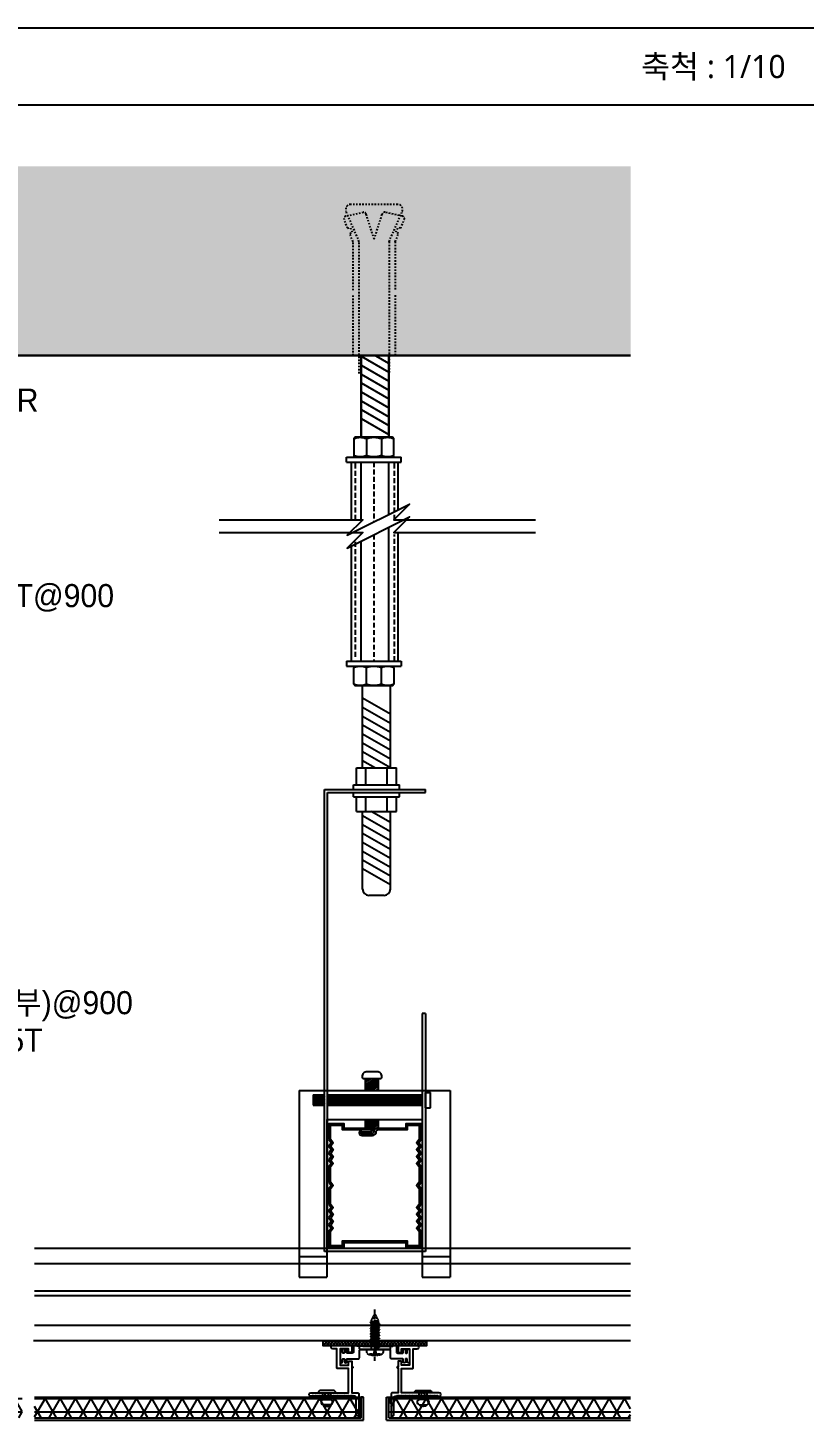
# Model space of a CAD drawing. Header units: millimetres. Extents: x 2352 to 12473, y 635 to 7997.
# Drawn here: x 7939 to 8947, y 2999 to 4807 of the extents above; entities that cross this region are included whole.
import ezdxf
from ezdxf.enums import TextEntityAlignment as Align

# ---------------------------------------------------------------- set-up
doc = ezdxf.new("R2010")
doc.units = ezdxf.units.MM
for name, pattern in [('A2', [8, 2, -2, 2, -2]), ('CENTER', [2, 1.25, -0.25, 0.25, -0.25]), ('CENTER2', [1.125, 0.75, -0.125, 0.125, -0.125]), ('HIDDEN', [9.525, 6.35, -3.175])]:
    doc.linetypes.add(name, pattern=pattern)
for name, color, linetype in [('.1 clip', 4, 'Continuous'), ('0-세명ITEM', 7, 'Continuous'), ('1', 1, 'Continuous'), ('A-ANO-TABL', 7, 'Continuous'), ('A-FIN-4', 8, 'Continuous'), ('A-TEXT-NOTE', 7, 'Continuous'), ('A-TXT-M', 3, 'Continuous'), ('ANCHOR', 1, 'Continuous'), ('Bolt', 1, 'Continuous'), ('CARRING', 6, 'Continuous'), ('CEIL', 7, 'Continuous'), ('cen', 1, 'Continuous'), ('CEN1', 1, 'CENTER2'), ('clip', 8, 'Continuous'), ('COL', 2, 'Continuous'), ('FUR', 4, 'Continuous'), ('HANGER', 9, 'Continuous'), ('HAT', 5, 'Continuous'), ('HATCH', 8, 'Continuous'), ('SEC', 2, 'Continuous'), ('SYM', 7, 'Continuous'), ('TEXT', 4, 'Continuous'), ('WALL', 3, 'Continuous')]:
    doc.layers.add(name, color=color, linetype=linetype)
doc.styles.add('Gtx', font='malgun.ttf')
doc.styles.add('돋움', font='', dxfattribs={"width": 0.9})
doc.styles.get('돋움').set_extended_font_data('Dotum')
pattern_1 = [(0, (-89896.474, 2307.135), (0, 17.145), []), (60, (-89896.474, 2307.135), (-14.8480055, 8.5725), []), (120, (-89896.474, 2307.135), (-14.8480055, -8.5725), [])]

# ---------------------------------------------------------------- blocks, each defined once
blk = doc.blocks.new('Z$W@#1B9F58AF')
at = {"layer": 'Bolt'}
for p, q in [((6.45, 6.96), (1.05, 6.96)), ((2, 3.01), (2, 5.91)), ((5.5, 0.7, 0), (2, 0.7, 0)), ((3, 3.01), (3, 5.91)), ((4.5, 3.01), (4.5, 5.91)), ((5.5, 3.01), (5.5, 5.91))]:
    blk.add_line(p, q, dxfattribs=at)
at = {"layer": 'Bolt', "linetype": 'Continuous', "ltscale": 3}
for p, q in [((0, 5.91), (7.5, 5.91)), ((2, 3.01), (5.5, 3.01))]:
    blk.add_line(p, q, dxfattribs=at)
at = {"layer": 'Bolt'}
for centre, radius, start, end in [((1.05, 5.91), 1.05, 90, 180), ((6.45, 5.91), 1.05, 0, 90), ((2.6, 1.86), 1.3, 117.34705, 242.65295), ((3.75, 2.2, 0), 2.2, 223.00287, 316.99713), ((4.9, 1.86), 1.3, 297.34705, 62.65295)]:
    blk.add_arc(centre, radius, start, end, dxfattribs=at)
blk = doc.blocks.new('A$C1041300C')
at = {"layer": 'CEN1'}
for p, q in [((2, 17.38), (3.12, 19.75)), ((5, 17.38), (3.88, 19.75)), ((2, 16.2), (2, 17.38)), ((2, 17.12), (3.54, 17.12)), ((2, 14.97), (2, 15.7)), ((2, 13.74), (2, 14.47)), ((2, 12.5), (2, 13.24)), ((5, 16.82), (5, 17.38)), ((5, 15.58), (5, 16.32)), ((5, 14.35), (5, 15.08)), ((5, 13.12), (5, 13.85)), ((5, 11.88), (5, 12.62)), ((2, 11.27), (2, 12)), ((2, 10.04), (2, 10.77)), ((2, 8.81), (2, 9.54)), ((2, 7.57), (2, 8.31)), ((2, 6.34), (2, 7.07)), ((5, 10.65), (5, 11.38)), ((5, 9.42), (5, 10.15)), ((5, 8.18), (5, 8.92)), ((5, 6.95), (5, 7.68)), ((5, 4.88), (5, 6.45)), ((7, 4.88), (0, 4.88)), ((0, 4.88), (0, 3.88)), ((2, 4.88), (2, 5.84)), ((7, 3.88), (7, 4.88))]:
    blk.add_line(p, q, dxfattribs=at)
at = {"layer": 'CEN1', "linetype": 'CENTER'}
blk.add_line((3.5, 0), (3.5, 22.15), dxfattribs=at)
at = {"layer": 'CEN1', "linetype": 'Continuous'}
for p, q in [((5.49, 15.28), (1.5, 15.94)), ((5.49, 14.05), (1.5, 14.7)), ((5.49, 12.82), (1.5, 13.47)), ((5.49, 11.58), (1.5, 12.24)), ((1.51, 16), (2, 16.2)), ((1.51, 14.77), (2, 14.97)), ((1.51, 13.54), (2, 13.74)), ((1.51, 12.3), (2, 12.5)), ((1.52, 15.9), (2, 15.7)), ((1.52, 14.66), (2, 14.47)), ((1.52, 13.43), (2, 13.24)), ((1.52, 12.2), (2, 12)), ((5.48, 15.39), (1.56, 16.03)), ((5.48, 14.15), (1.56, 14.8)), ((5.48, 12.92), (1.56, 13.57)), ((5.48, 11.69), (1.56, 12.33)), ((5.49, 16.52), (2, 17.12)), ((5, 16.32), (2, 16.94)), ((5, 15.58), (2, 16.2)), ((5, 15.08), (2, 15.7)), ((5, 14.35), (2, 14.97)), ((5, 13.85), (2, 14.47)), ((5, 13.12), (2, 13.74)), ((5, 12.62), (2, 13.24)), ((5, 11.88), (2, 12.5)), ((5.48, 16.62), (2.25, 17.12)), ((5, 16.82), (3.54, 17.12)), ((5.48, 16.62), (5, 16.82)), ((5.49, 16.52), (5, 16.32)), ((5.48, 15.39), (5, 15.58)), ((5.49, 15.28), (5, 15.08)), ((5.48, 14.15), (5, 14.35)), ((5.49, 14.05), (5, 13.85)), ((5.48, 12.92), (5, 13.12)), ((5.49, 12.82), (5, 12.62)), ((5.49, 10.35), (1.5, 11)), ((5.49, 9.12), (1.5, 9.77)), ((5.49, 7.88), (1.5, 8.54)), ((5.49, 6.65), (1.5, 7.31)), ((3.55, 5.74), (1.5, 6.07)), ((1.51, 11.07), (2, 11.27)), ((1.51, 9.84), (2, 10.04)), ((1.51, 8.61), (2, 8.81)), ((1.51, 7.37), (2, 7.57)), ((1.51, 6.14), (2, 6.34)), ((1.52, 10.97), (2, 10.77)), ((1.52, 9.73), (2, 9.54)), ((1.52, 8.5), (2, 8.31)), ((1.52, 7.27), (2, 7.07)), ((1.52, 6.03), (2, 5.84)), ((5.48, 10.46), (1.56, 11.1)), ((5.48, 9.22), (1.56, 9.87)), ((5.48, 7.99), (1.56, 8.63)), ((5.48, 6.76), (1.56, 7.4)), ((3.57, 5.84), (1.56, 6.17)), ((5, 11.38), (2, 12)), ((5, 10.65), (2, 11.27)), ((5, 10.15), (2, 10.77)), ((5, 9.42), (2, 10.04)), ((5, 8.92), (2, 9.54)), ((5, 8.18), (2, 8.81)), ((5, 7.68), (2, 8.31)), ((5, 6.95), (2, 7.57)), ((5, 6.45), (2, 7.07)), ((3.57, 5.84), (2, 6.34)), ((5.48, 11.69), (5, 11.88)), ((5.49, 11.58), (5, 11.38)), ((5.48, 10.46), (5, 10.65)), ((5.49, 10.35), (5, 10.15)), ((5.48, 9.22), (5, 9.42)), ((5.49, 9.12), (5, 8.92)), ((5.48, 7.99), (5, 8.18)), ((5.49, 7.88), (5, 7.68)), ((5.48, 6.76), (5, 6.95)), ((5.49, 6.65), (5, 6.45)), ((3.55, 5.74), (2, 5.84))]:
    blk.add_line(p, q, dxfattribs=at)
at = {"layer": 'CEN1'}
blk.add_lwpolyline([(0.95, 2.63), (1.18, 2.83), (1.43, 2.93), (1.7, 2.94), (1.97, 2.91), (2.24, 2.84), (2.48, 2.78), (2.69, 2.73), (2.84, 2.73), (2.94, 2.79), (2.99, 2.9), (3.01, 3.06), (3.01, 3.25), (2.99, 3.46), (2.98, 3.66), (2.99, 3.86), (3.03, 4.03), (3.11, 4.17), (3.22, 4.26), (3.35, 4.32), (3.5, 4.34), (3.65, 4.32), (3.78, 4.26), (3.89, 4.17), (3.97, 4.03), (4.01, 3.86), (4.02, 3.66), (4.01, 3.46), (3.99, 3.25), (3.99, 3.06), (4.01, 2.9), (4.06, 2.79), (4.16, 2.73), (4.31, 2.73), (4.52, 2.78), (4.76, 2.84), (5.03, 2.91), (5.3, 2.94), (5.57, 2.93), (5.82, 2.83), (6.05, 2.63)], dxfattribs=at)
at = {"layer": 'CEN1', "linetype": 'Continuous'}
for centre, radius, start, end in [((3.5, 19.48), 0.46, 35.16271, 144.83729), ((1.59, 15.96), 0.0925, 150.07535, 220.13388), ((1.59, 14.72), 0.0925, 150.07535, 220.13388), ((1.59, 13.49), 0.0925, 150.07535, 220.13388), ((1.59, 12.26), 0.0925, 150.07535, 220.13388), ((5.41, 16.56), 0.0925, 330.07535, 40.13388), ((5.41, 15.33), 0.0925, 330.07535, 40.13388), ((5.41, 14.09), 0.0925, 330.07535, 40.13388), ((5.41, 12.86), 0.0925, 330.07535, 40.13388), ((1.59, 11.03), 0.0925, 150.07535, 220.13388), ((1.59, 9.79), 0.0925, 150.07535, 220.13388), ((1.59, 8.56), 0.0925, 150.07535, 220.13388), ((1.59, 7.33), 0.0925, 150.07535, 220.13388), ((1.59, 6.09), 0.0925, 150.07535, 220.13388), ((5.41, 11.63), 0.0925, 330.07535, 40.13388), ((5.41, 10.4), 0.0925, 330.07535, 40.13388), ((5.41, 9.16), 0.0925, 330.07535, 40.13388), ((5.41, 7.93), 0.0925, 330.07535, 40.13388), ((5.41, 6.7), 0.0925, 330.07535, 40.13388), ((3.53, 5.79), 0.0602, 290.68507, 49.27288)]:
    blk.add_arc(centre, radius, start, end, dxfattribs=at)
at = {"layer": 'CEN1'}
for centre, radius, start, end in [((1.3, 3.88), 1.3, 180.02335, 254.41138), ((3.5, 11.64), 9.36, 254.20502, 285.79498), ((5.7, 3.88), 1.3, 285.58862, 359.97665)]:
    blk.add_arc(centre, radius, start, end, dxfattribs=at)
blk = doc.blocks.new('111')
at = {"color": 8, "linetype": 'HIDDEN'}
blk.add_line((1764.31, -990.89), (1764.31, -1003.67), dxfattribs=at)
at = {"layer": 'WALL', "lineweight": 30, "ltscale": 6, "rotation": 180}
blk.add_blockref('A$C1041300C', (1767.81, -981.51), dxfattribs=at)
blk = doc.blocks.new('A$C4AE21E7F')
at = {"layer": '1'}
h = blk.add_hatch(dxfattribs=at)
h.set_pattern_fill('ANSI37', color=8, scale=0.3)
h.set_pattern_definition([(45, (-2462.4486, 3594.7479), (-0.6735192, 0.6735192), []), (135, (-2462.4486, 3594.7479), (-0.6735192, -0.6735192), [])])
h.paths.add_polyline_path([(-22.5, 0), (-22.5, -2), (22.5, -2), (22.5, 0)])
at = {"layer": '.1 clip', "color": 3, "ltscale": 0.8}
for points in [[(-8.2, -24.5, 0.414214), (-8.7, -24), (-9.3, -24), (-9.6, -23.7), (-9.9, -24), (-10.2, -23.7), (-10.5, -24), (-10.8, -23.7), (-11.1, -24), (-11.4, -23.7), (-11.7, -24), (-12, -23.7), (-12.3, -24), (-12.6, -23.7), (-12.9, -24), (-13.2, -23.7), (-13.5, -24), (-13.8, -23.7), (-14.1, -24), (-14.4, -23.7), (-14.7, -24), (-15, -23.7), (-15.3, -24), (-15.6, -23.7), (-15.9, -24), (-16.2, -23.7), (-16.5, -24), (-16.8, -23.7), (-17.1, -24), (-17.4, -23.7), (-17.7, -24), (-18, -23.7), (-18.3, -24), (-18.6, -23.7), (-18.9, -24), (-19.2, -23.7), (-19.5, -24), (-19.8, -23.7), (-20.1, -24), (-20.4, -23.7), (-20.7, -24), (-21, -23.7), (-21.3, -24), (-21.6, -23.7), (-21.9, -24), (-22.2, -23.7), (-22.5, -24), (-22.8, -23.7), (-23.1, -24), (-23.4, -23.7), (-23.7, -24), (-24, -23.7), (-24.3, -24), (-24.6, -23.7), (-24.9, -24), (-25.2, -23.7), (-25.5, -24), (-25.8, -23.7), (-26.1, -24), (-26.4, -23.7), (-26.7, -24), (-27, -23.7), (-27.3, -24), (-27.8, -24, -1), (-27.8, -22.5), (-21, -22.5), (-20.8, -22.7), (-20.6, -22.5), (-11.5, -22.5), (-11.5, -12), (-16.25, -12, -0.414214), (-16.5, -11.75), (-16.5, -3.5), (-18.25, -3.5, -1), (-18.25, -2), (-10.25, -2, -0.414214), (-10, -2.25), (-10, -5), (-11.25, -5, -0.414214), (-11.5, -4.75), (-11.5, -3.5), (-15, -3.5), (-15, -10.5), (-11.5, -10.5), (-11.5, -9, -0.414214), (-11.25, -8.75), (-10, -8.75), (-10, -11.25), (-9.63, -11.31, -0.679596), (-9.63, -11.69), (-10, -11.75), (-10, -22.5), (-7.5, -22.5, -0.414214), (-7, -23), (-7, -32.01, -0.412063), (-7.5, -32.51), (-7.7, -32.51, -0.414214), (-8.2, -32.01)], [(6.5, -2), (5.5, -2, 0.414214), (5.25, -2.25), (5.25, -2.3), (-7.75, -2.3), (-7.75, -2.25, 0.414214), (-8, -2), (-9, -2, 0.414214), (-9.25, -2.25), (-9.25, -4.8, -0.414214), (-9.75, -5.3), (-11.95, -5.3, -0.414214), (-12.2, -5.05), (-12.2, -4.1, 1), (-13.2, -4.1), (-13.2, -5.05, -0.414214), (-13.45, -5.3), (-13.75, -5.3, -0.414214), (-14, -5.05), (-14, -4.1, 1), (-15, -4.1), (-15, -9, 1), (-14, -9), (-14, -8.05, -0.414214), (-13.75, -7.8), (-13.45, -7.8, -0.414214), (-13.2, -8.05), (-13.2, -9, 1), (-12.2, -9), (-12.2, -8.05, -0.414214), (-11.95, -7.8), (-7.24, -7.8, 0.414214), (-6.74, -7.3), (-6.74, -4.3, -0.414214), (-6.24, -3.8), (-0.3, -3.8), (0, -3.5), (0.3, -3.8), (6.25, -3.8, 0.414214), (6.75, -3.3), (6.75, -2.25, 0.414214)], [(8.2, -24.5, -0.414214), (8.7, -24), (9.3, -24), (9.6, -23.7), (9.9, -24), (10.2, -23.7), (10.5, -24), (10.8, -23.7), (11.1, -24), (11.4, -23.7), (11.7, -24), (12, -23.7), (12.3, -24), (12.6, -23.7), (12.9, -24), (13.2, -23.7), (13.5, -24), (13.8, -23.7), (14.1, -24), (14.4, -23.7), (14.7, -24), (15, -23.7), (15.3, -24), (15.6, -23.7), (15.9, -24), (16.2, -23.7), (16.5, -24), (16.8, -23.7), (17.1, -24), (17.4, -23.7), (17.7, -24), (18, -23.7), (18.3, -24), (18.6, -23.7), (18.9, -24), (19.2, -23.7), (19.5, -24), (19.8, -23.7), (20.1, -24), (20.4, -23.7), (20.7, -24), (21, -23.7), (21.3, -24), (21.6, -23.7), (21.9, -24), (22.2, -23.7), (22.5, -24), (22.8, -23.7), (23.1, -24), (23.4, -23.7), (23.7, -24), (24, -23.7), (24.3, -24), (24.6, -23.7), (24.9, -24), (25.2, -23.7), (25.5, -24), (25.8, -23.7), (26.1, -24), (26.4, -23.7), (26.7, -24), (27, -23.7), (27.3, -24), (27.8, -24, 1), (27.8, -22.5), (21, -22.5), (20.8, -22.7), (20.6, -22.5), (11.5, -22.5), (11.5, -12), (16.25, -12, 0.414214), (16.5, -11.75), (16.5, -3.5), (18.25, -3.5, 1), (18.25, -2), (10.25, -2, 0.414214), (10, -2.25), (10, -5), (11.25, -5, 0.414214), (11.5, -4.75), (11.5, -3.5), (15, -3.5), (15, -10.5), (11.5, -10.5), (11.5, -9, 0.414214), (11.25, -8.75), (10, -8.75), (10, -11.25), (9.63, -11.31, 0.679596), (9.63, -11.69), (10, -11.75), (10, -22.5), (7.5, -22.5, 0.414214), (7, -23), (7, -32.01, 0.412063), (7.5, -32.51), (7.7, -32.51, 0.414214), (8.2, -32.01)]]:
    blk.add_lwpolyline(points, format="xyb", close=True, dxfattribs=at)
at = {"layer": '.1 clip', "color": 251, "ltscale": 0.8}
blk.add_lwpolyline([(-6.5, -2), (-5.5, -2, -0.414214), (-5.25, -2.25), (-5.25, -2.3), (7.75, -2.3), (7.75, -2.25, -0.414214), (8, -2), (9, -2, -0.414214), (9.25, -2.25), (9.25, -4.8, 0.414214), (9.75, -5.3), (11.95, -5.3, 0.414214), (12.2, -5.05), (12.2, -4.1, -1), (13.2, -4.1), (13.2, -5.05, 0.414214), (13.45, -5.3), (13.75, -5.3, 0.414214), (14, -5.05), (14, -4.1, -1), (15, -4.1), (15, -9, -1), (14, -9), (14, -8.05, 0.414214), (13.75, -7.8), (13.45, -7.8, 0.414214), (13.2, -8.05), (13.2, -9, -1), (12.2, -9), (12.2, -8.05, 0.414214), (11.95, -7.8), (7.24, -7.8, -0.414214), (6.74, -7.3), (6.74, -4.3, 0.414214), (6.24, -3.8), (0.3, -3.8), (0, -3.5), (-0.3, -3.8), (-6.25, -3.8, -0.414214), (-6.75, -3.3), (-6.75, -2.25, -0.414214)], format="xyb", close=True, dxfattribs=at)
at = {"color": 8}
blk.add_lwpolyline([(-22.5, 0), (-22.5, -2), (22.5, -2), (22.5, 0)], close=True, dxfattribs=at)
blk.add_blockref('Z$W@#1B9F58AF', (-24.57, -28.41))
at = {"xscale": -1}
blk.add_blockref('Z$W@#1B9F58AF', (24.57, -28.41), dxfattribs=at)
at = {"layer": 'HAT', "xscale": -1, "rotation": 180}
blk.add_blockref('111', (-1764.31, -990.19), dxfattribs=at)

msp = doc.modelspace()

# ---------------------------------------------------------------- hatches: boundary and pattern name
h = msp.add_hatch()
h.set_pattern_fill('AR-CONC', color=8, scale=15, style=0)
h.set_pattern_definition([(50, (-132.06, -4094.68), (107.589, -9.4128), [11.25, -123.75]), (355, (-132.06, -4094.68), (-20.8127, 112.8288), [9, -99]), (100.4514, (-123.09, -4095.47), (86.7763, 103.416), [9.561, -105.1713]), (46.1842, (-132.06, -4064.68), (160.0862, -24.8279), [16.875, -185.625]), (96.6356, (-118.72, -4066.75), (140.1993, 146.1178), [14.3416, -157.757]), (351.1842, (-132.06, -4064.68), (140.1993, 146.1178), [13.5, -148.5]), (21, (-117.06, -4072.18), (89.53606, -60.39283), [11.25, -123.75]), (326, (-117.06, -4072.18), (36.4973, 108.7725), [9, -99]), (71.4514, (-109.6, -4077.21), (126.0334, 48.3797), [9.561, -105.1713]), (37.5, (-132.06, -4094.68), (1.82398, 49.93408), [0, -97.8, 0, -100.5, 0, -99.375]), (7.5, (-132.06, -4094.68), (39.46043, 59.16176), [0, -57.3, 0, -95.55, 0, -37.875]), (327.5, (-165.51, -4094.68), (80.07337, -3.38323), [0, -37.5, 0, -117, 0, -155.25]), (317.5, (-180.51, -4094.68), (87.47793, 15.01575), [0, -48.75, 0, -77.7, 0, -110.25])])
h.paths.add_polyline_path([(5654.75, 4627.32), (5654.75, 4381.65), (8721.94, 4381.65), (8721.94, 4627.32)])
at = {"layer": 'A-FIN-4'}
h = msp.add_hatch(dxfattribs=at)
h.set_pattern_fill('NET3', color=256, scale=5.4)
h.set_pattern_definition(pattern_1)
h.paths.add_polyline_path([(7948, 3027.63), (7948, 3002.13), (8369, 3002.13), (8369, 3027.63)])
edge = h.paths.add_edge_path()
edge.add_line((7932, 3002.13), (7932, 3027.63))
edge.add_line((7932, 3027.63), (6899.6, 3027.63))
edge.add_line((6899.6, 3027.63), (6899.6, 3005.09))
edge.add_arc((6898.1, 3005.09), 1.5, -90, 0, ccw=False)
edge.add_line((6898.1, 3003.59), (6897.46, 3003.59))
edge.add_arc((6896.6, 2998.55), 5.12, 80.2835, 135.53663)
edge.add_line((6892.94, 3002.13), (7932, 3002.13))
h = msp.add_hatch(dxfattribs=at)
h.set_pattern_fill('NET3', color=256, scale=5.4)
h.set_pattern_definition([(0, (-89906.474, 2307.135), (0, 17.145), []), (60, (-89906.474, 2307.135), (-14.8480055, 8.5725), []), (120, (-89906.474, 2307.135), (-14.8480055, -8.5725), [])])
edge = h.paths.add_edge_path()
edge.add_arc((8370.5, 3030.84), 2.27, 228.72411, 311.27589)
edge.add_line((8372, 3029.13), (8372, 3002.13))
edge.add_line((8372, 3002.13), (8369, 3002.13))
edge.add_line((8369, 3002.13), (8369, 3029.13))
h = msp.add_hatch(dxfattribs=at)
h.set_pattern_fill('NET3', color=256, scale=5.4)
h.set_pattern_definition([(0, (-89886.474, 2307.135), (0, 17.145), []), (60, (-89886.474, 2307.135), (-14.8480055, 8.5725), []), (120, (-89886.474, 2307.135), (-14.8480055, -8.5725), [])])
edge = h.paths.add_edge_path()
edge.add_arc((8409.5, 3030.84), 2.27, 228.72411, 311.27589, ccw=False)
edge.add_line((8408, 3029.13), (8408, 3002.13))
edge.add_line((8408, 3002.13), (8411, 3002.13))
edge.add_line((8411, 3002.13), (8411, 3029.13))
h = msp.add_hatch(dxfattribs=at)
h.set_pattern_fill('NET3', color=256, scale=5.4)
h.set_pattern_definition(pattern_1)
h.paths.add_polyline_path([(8721.94, 3002.13), (8721.94, 3027.63), (8411, 3027.63), (8411, 3002.13)])
at = {"layer": 'HATCH'}
h = msp.add_hatch(dxfattribs=at)
h.set_pattern_fill('ANSI31', color=256, scale=80, angle=345, style=0)
h.set_pattern_definition([(150, (9393.417, 2562.772), (5, 8.660254), [])])
h.paths.add_polyline_path([(8410, 3846.18), (8397.78, 3846.18), (8374, 3858.82), (8374, 3931.3), (8410, 3912.16)])
h = msp.add_hatch(dxfattribs=at)
h.set_pattern_fill('ANSI31', color=256, scale=80, angle=345, style=0)
h.set_pattern_definition([(150, (9393.417, 2422.074), (5, 8.660254), [])])
h.paths.add_polyline_path([(8374, 3790.61), (8410, 3771.46), (8410, 3705.48), (8397.78, 3705.48), (8374, 3718.12)])

# ---------------------------------------------------------------- linework, layer by layer
for p, q in [((5443.22, 4707.13), (12473.22, 4707.13)), ((8291.36, 3427.18), (8291.36, 3184.74)), ((8291.36, 3427.18), (8487.56, 3427.18)), ((8487.56, 3427.18), (8487.56, 3184.74)), ((8327.48, 3389.55), (8327.48, 3184.74)), ((8327.48, 3389.55), (8451.45, 3389.55)), ((8451.45, 3389.55), (8451.45, 3184.74)), ((8291.36, 3211.5), (8327.48, 3211.5)), ((8451.45, 3211.5), (8487.56, 3211.5)), ((8291.36, 3184.74), (8327.48, 3184.74)), ((8451.45, 3184.74), (8487.56, 3184.74))]:
    msp.add_line(p, q)
at = {"color": 6}
msp.add_line((8334.8, 3222.34), (8339.6, 3222.34), dxfattribs=at)
at = {"layer": '1', "linetype": 'A2'}
for p, q in [((8419.51, 4577.88), (8358.42, 4577.88)), ((8354.51, 4546.91), (8349.99, 4558.2)), ((8374.77, 4567.55), (8352.29, 4562.55)), ((8369.58, 4529.42), (8352.49, 4568.85)), ((8388.96, 4532.65), (8378.55, 4565.38)), ((8388.96, 4532.65), (8399.38, 4565.38)), ((8425.64, 4562.55), (8403.16, 4567.55)), ((8408.35, 4529.42), (8425.44, 4568.85)), ((8423.42, 4546.91), (8427.94, 4558.2)), ((8354.51, 4546.91), (8358.04, 4548.22)), ((8357.18, 4540.23), (8360.71, 4541.64)), ((8361.5, 4529.42), (8357.18, 4540.23)), ((8360.71, 4541.64), (8358.04, 4548.22)), ((8416.43, 4529.42), (8420.75, 4540.23)), ((8417.22, 4541.64), (8419.89, 4548.22)), ((8420.75, 4540.23), (8417.22, 4541.64)), ((8423.42, 4546.91), (8419.89, 4548.22)), ((8361.5, 4466.29), (8361.5, 4529.42)), ((8369.58, 4358.38), (8369.58, 4529.42)), ((8408.35, 4529.42), (8408.35, 4358.38)), ((8416.43, 4529.42), (8416.43, 4466.29)), ((8361.5, 4381.65), (8361.5, 4459.83)), ((8416.43, 4459.83), (8416.43, 4381.65))]:
    msp.add_line(p, q, dxfattribs=at)
for centre, radius, start, end in [((8358.42, 4571.42), 6.46, 90, 203.42869), ((8419.51, 4571.42), 6.46, 336.57131, 90), ((8352.99, 4559.4), 3.23, 102.52881, 201.80141), ((8375.47, 4564.4), 3.23, 17.65012, 102.52881), ((8402.46, 4564.4), 3.23, 77.47119, 162.34988), ((8424.94, 4559.4), 3.23, 338.19859, 77.47119)]:
    msp.add_arc(centre, radius, start, end, dxfattribs=at)
at = {"layer": 'A-ANO-TABL'}
msp.add_line((5443.22, 4807.13), (12473.22, 4807.13), dxfattribs=at)
at = {"layer": 'A-FIN-4'}
for p, q in [((7948, 3029.13), (8375, 3029.13)), ((7948, 3027.63), (8369, 3027.63)), ((8369, 3029.13), (8369, 3002.13)), ((8372, 3002.13), (8372, 3029.13)), ((8372, 3014.13), (8372, 3029.13)), ((8375, 3029.13), (8372, 3029.13)), ((8375, 2999.13), (8375, 3029.13)), ((8375, 2999.13), (8375, 3029.13)), ((8405, 3029.13), (8721.94, 3029.13)), ((8405, 2999.13), (8405, 3029.13)), ((8405, 2999.13), (8405, 3029.13)), ((8405, 3029.13), (8408, 3029.13)), ((8408, 3002.13), (8408, 3029.13)), ((8408, 3014.13), (8408, 3029.13)), ((8411, 3029.13), (8411, 3002.13)), ((8411, 3027.63), (8721.94, 3027.63)), ((7948, 3002.13), (8372, 3002.13)), ((8408, 3002.13), (8721.94, 3002.13)), ((7948, 2999.13), (8375, 2999.13)), ((8405, 2999.13), (8721.94, 2999.13))]:
    msp.add_line(p, q, dxfattribs=at)
for centre in [(8370.5, 3030.84), (8409.5, 3030.84)]:
    msp.add_arc(centre, 2.27, 228.72411, 311.27589, dxfattribs=at)
at = {"layer": 'ANCHOR'}
for p, q in [((8324.56, 3218.17), (8324.56, 3818.18)), ((8455.45, 3814.18), (8455.45, 3818.18)), ((8328.56, 3222.17), (8328.56, 3814.18)), ((8328.56, 3814.18), (8455.45, 3814.18)), ((8451.45, 3527.13), (8451.45, 3222.17)), ((8455.45, 3527.13), (8451.45, 3527.13)), ((8455.45, 3527.13), (8455.45, 3218.17)), ((8451.45, 3222.17), (8328.56, 3222.17)), ((8455.45, 3218.17), (8324.56, 3218.17))]:
    msp.add_line(p, q, dxfattribs=at)
at = {"layer": 'CARRING'}
for p, q in [((8721.94, 3222.17), (7948, 3222.17)), ((8721.94, 3102.17), (7946.55, 3102.17))]:
    msp.add_line(p, q, dxfattribs=at)
at = {"layer": 'CARRING', "color": 8}
for p, q in [((8721.94, 3202.17), (7948, 3202.17)), ((8721.94, 3166.48), (7948, 3166.48)), ((8721.94, 3160.47), (7948, 3160.47)), ((8721.94, 3122.17), (7948, 3122.17))]:
    msp.add_line(p, q, dxfattribs=at)
at = {"layer": 'CEIL'}
for p in [(5654.75, 4381.65), (5724.14, 4381.65), (5724.14, 4381.65)]:
    msp.add_line(p, (8721.94, 4381.65), dxfattribs=at)
at = {"layer": 'cen'}
for p, q in [((8309.86, 3421.42), (8324.56, 3421.42)), ((8309.86, 3421.42), (8309.86, 3408.19)), ((8309.86, 3419.44), (8316.46, 3408.02)), ((8311.2, 3421.25), (8318.84, 3408.02)), ((8313.59, 3421.25), (8321.23, 3408.02)), ((8315.98, 3421.25), (8323.57, 3408.1)), ((8318.32, 3421.34), (8324.56, 3410.52)), ((8320.7, 3421.34), (8324.56, 3414.65)), ((8323.09, 3421.34), (8324.56, 3418.79)), ((8328.56, 3421.42), (8451.45, 3421.42)), ((8328.56, 3418.04), (8334.35, 3408.02)), ((8329.1, 3421.25), (8336.74, 3408.02)), ((8331.49, 3421.25), (8339.13, 3408.02)), ((8333.87, 3421.25), (8341.51, 3408.02)), ((8336.26, 3421.25), (8343.9, 3408.02)), ((8338.65, 3421.25), (8346.29, 3408.02)), ((8341.04, 3421.25), (8348.68, 3408.02)), ((8343.42, 3421.25), (8351.06, 3408.02)), ((8345.81, 3421.25), (8353.45, 3408.02)), ((8348.2, 3421.25), (8355.84, 3408.02)), ((8350.59, 3421.25), (8358.18, 3408.1)), ((8352.92, 3421.34), (8360.56, 3408.1)), ((8355.31, 3421.34), (8362.95, 3408.1)), ((8357.7, 3421.34), (8365.34, 3408.1)), ((8357.7, 3421.34), (8365.34, 3408.1)), ((8360.09, 3421.34), (8367.73, 3408.1)), ((8360.09, 3421.34), (8367.73, 3408.1)), ((8362.47, 3421.34), (8370.11, 3408.1)), ((8362.47, 3421.34), (8370.11, 3408.1)), ((8364.86, 3421.34), (8372.5, 3408.1)), ((8364.86, 3421.34), (8372.5, 3408.1)), ((8367.25, 3421.34), (8374.89, 3408.1)), ((8367.25, 3421.34), (8374.89, 3408.1)), ((8369.64, 3421.34), (8377.28, 3408.1)), ((8369.64, 3421.34), (8377.28, 3408.1)), ((8372.02, 3421.34), (8379.67, 3408.1)), ((8372.02, 3421.34), (8379.67, 3408.1)), ((8374.41, 3421.34), (8382.05, 3408.1)), ((8374.41, 3421.34), (8382.05, 3408.1)), ((8376.8, 3421.34), (8384.44, 3408.1)), ((8376.8, 3421.34), (8384.44, 3408.1)), ((8379.19, 3421.34), (8386.83, 3408.1)), ((8379.19, 3421.34), (8386.83, 3408.1)), ((8381.58, 3421.34), (8389.17, 3408.19)), ((8381.58, 3421.34), (8389.17, 3408.19)), ((8383.96, 3421.34), (8391.55, 3408.19)), ((8383.96, 3421.34), (8391.55, 3408.19)), ((8386.35, 3421.34), (8393.99, 3408.1)), ((8386.35, 3421.34), (8393.99, 3408.1)), ((8388.74, 3421.34), (8396.38, 3408.1)), ((8388.74, 3421.34), (8396.38, 3408.1)), ((8391.13, 3421.34), (8398.77, 3408.1)), ((8391.13, 3421.34), (8398.77, 3408.1)), ((8393.51, 3421.34), (8401.15, 3408.1)), ((8393.51, 3421.34), (8401.15, 3408.1)), ((8395.9, 3421.34), (8403.54, 3408.1)), ((8395.9, 3421.34), (8403.54, 3408.1)), ((8398.29, 3421.34), (8405.93, 3408.1)), ((8398.29, 3421.34), (8405.93, 3408.1)), ((8400.68, 3421.34), (8408.32, 3408.1)), ((8400.68, 3421.34), (8408.32, 3408.1)), ((8403.06, 3421.34), (8410.7, 3408.1)), ((8403.06, 3421.34), (8410.7, 3408.1)), ((8405.45, 3421.34), (8413.09, 3408.1)), ((8405.45, 3421.34), (8413.09, 3408.1)), ((8407.84, 3421.34), (8415.48, 3408.1)), ((8407.84, 3421.34), (8415.48, 3408.1)), ((8410.23, 3421.34), (8417.87, 3408.1)), ((8410.23, 3421.34), (8417.87, 3408.1)), ((8412.61, 3421.34), (8420.25, 3408.1)), ((8415, 3421.34), (8422.59, 3408.19)), ((8417.34, 3421.42), (8424.98, 3408.19)), ((8419.73, 3421.42), (8427.37, 3408.19)), ((8422.11, 3421.42), (8429.76, 3408.19)), ((8424.5, 3421.42), (8432.14, 3408.19)), ((8426.89, 3421.42), (8434.53, 3408.19)), ((8429.28, 3421.42), (8436.92, 3408.19)), ((8431.67, 3421.42), (8439.31, 3408.19)), ((8434.05, 3421.42), (8441.69, 3408.19)), ((8436.44, 3421.42), (8444.08, 3408.19)), ((8438.83, 3421.42), (8446.47, 3408.19)), ((8441.22, 3421.42), (8448.86, 3408.19)), ((8443.6, 3421.42), (8451.24, 3408.19)), ((8445.99, 3421.42), (8451.45, 3411.98)), ((8448.38, 3421.42), (8451.45, 3416.11)), ((8450.77, 3421.42), (8451.45, 3420.25)), ((8455.45, 3424.73), (8462.06, 3424.73)), ((8455.45, 3404.88), (8455.45, 3424.73)), ((8462.06, 3404.88), (8462.06, 3424.73)), ((8309.86, 3415.31), (8314.07, 3408.02)), ((8309.86, 3411.17), (8311.68, 3408.02)), ((8309.86, 3408.19), (8324.56, 3408.19)), ((8328.56, 3413.91), (8331.96, 3408.02)), ((8328.56, 3409.77), (8329.58, 3408.02)), ((8328.56, 3408.19), (8451.45, 3408.19)), ((8455.45, 3404.88), (8462.06, 3404.88))]:
    msp.add_line(p, q, dxfattribs=at)
at = {"layer": 'clip', "color": 1}
for p, q in [((8377.54, 3435.18), (8390.96, 3442.93)), ((8377.54, 3427.18), (8377.54, 3442.93)), ((8377.54, 3438.29), (8385.57, 3442.93)), ((8377.54, 3441.41), (8380.18, 3442.93)), ((8377.54, 3432.07), (8394.79, 3442.03)), ((8377.54, 3428.96), (8394.79, 3438.92)), ((8380.73, 3427.69), (8394.79, 3435.8)), ((8394.79, 3427.18), (8394.79, 3442.93)), ((8386.12, 3427.69), (8394.79, 3432.69)), ((8391.51, 3427.69), (8394.79, 3429.58)), ((8377.54, 3377.92), (8377.54, 3389.55)), ((8377.54, 3379.6), (8394.79, 3389.55)), ((8377.54, 3385.82), (8384.01, 3389.55)), ((8377.54, 3382.71), (8389.4, 3389.55)), ((8380.03, 3377.92), (8394.79, 3386.44)), ((8385.42, 3377.92), (8394.79, 3383.33)), ((8394.79, 3377.92), (8394.79, 3389.55)), ((8377.54, 3377.92), (8394.79, 3377.92)), ((8390.81, 3377.92), (8394.79, 3380.22))]:
    msp.add_line(p, q, dxfattribs=at)
msp.add_lwpolyline([(8399.1, 3444.53), (8399.1, 3445.15, 0.4142136), (8392.7, 3451.55), (8379.63, 3451.55, 0.4142136), (8373.23, 3445.15), (8373.23, 3444.53, 0.4142136), (8374.83, 3442.93), (8397.5, 3442.93, 0.4142136)], format="xyb", close=True, dxfattribs=at)
at = {"layer": 'COL'}
msp.add_line((8721.94, 4381.65), (5724.14, 4381.65), dxfattribs=at)
at = {"layer": 'FUR'}
for p, q in [((8378.89, 4273.23), (8378.89, 4251.91)), ((8398.28, 4273.23), (8398.28, 4251.91)), ((8353.04, 4249.64), (8424.12, 4249.64)), ((8353.04, 4243.18), (8353.04, 4249.64)), ((8424.12, 4243.18), (8424.12, 4249.64)), ((8353.04, 4243.18), (8424.12, 4243.18)), ((8353.04, 3984.81), (8424.12, 3984.81)), ((8353.04, 3984.81), (8353.04, 3978.35)), ((8353.04, 3978.35), (8424.12, 3978.35)), ((8424.12, 3984.81), (8424.12, 3978.35)), ((8378.89, 3954.76), (8378.89, 3976.08)), ((8398.28, 3954.76), (8398.28, 3976.08)), ((8366, 3846.18), (8418, 3846.18)), ((8366, 3824.18), (8366, 3846.18)), ((8378, 3824.18), (8378, 3846.18)), ((8406, 3824.18), (8406, 3846.18)), ((8418, 3824.18), (8418, 3846.18)), ((8324.56, 3818.18), (8455.45, 3818.18)), ((8362, 3818.18), (8362, 3824.18)), ((8422.01, 3818.18), (8422.01, 3824.18)), ((8362, 3808.48), (8362, 3814.48)), ((8366, 3789.48), (8366, 3808.48)), ((8378, 3789.48), (8378, 3808.48)), ((8406, 3789.48), (8406, 3808.48)), ((8418, 3789.48), (8418, 3808.48)), ((8422.01, 3808.48), (8422.01, 3814.48)), ((8366, 3789.48), (8418, 3789.48))]:
    msp.add_line(p, q, dxfattribs=at)
for points in [[(8414.43, 4251.91), (8414.43, 4273.23), (8412.81, 4275.49), (8364.35, 4275.49), (8362.74, 4273.23), (8362.74, 4251.91), (8364.35, 4249.64), (8412.81, 4249.64)], [(8414.43, 3976.08), (8414.43, 3954.76), (8412.81, 3952.5), (8364.35, 3952.5), (8362.74, 3954.76), (8362.74, 3976.08), (8364.35, 3978.35), (8412.81, 3978.35)]]:
    msp.add_lwpolyline(points, close=True, dxfattribs=at)
for points in [[(8414.43, 4273.23, 0.218444), (8398.28, 4273.23, 0.1820367), (8378.89, 4273.23, 0.218444), (8362.74, 4273.23)], [(8414.43, 4251.91, -0.218444), (8398.28, 4251.91, -0.1820367), (8378.89, 4251.91, -0.218444), (8362.74, 4251.91)], [(8414.43, 3976.08, 0.218444), (8398.28, 3976.08, 0.1820367), (8378.89, 3976.08, 0.218444), (8362.74, 3976.08)], [(8414.43, 3954.76, -0.218444), (8398.28, 3954.76, -0.1820367), (8378.89, 3954.76, -0.218444), (8362.74, 3954.76)]]:
    msp.add_lwpolyline(points, format="xyb", dxfattribs=at)
for points in [[(8362, 3824.18), (8422.01, 3824.18)], [(8362, 3808.48), (8422.01, 3808.48)]]:
    msp.add_lwpolyline(points, dxfattribs=at)
at = {"layer": 'HANGER'}
for p, q in [((8372, 4275.49), (8372, 4381.65)), ((8372, 4381), (8372, 4275.49)), ((8408, 4275.49), (8408, 4381.65)), ((8408, 4381), (8408, 4275.49)), ((8372, 4168.39), (8372, 4243.18)), ((8408, 4175.26), (8408, 4243.18)), ((8408, 3984.81), (8408, 4158.64)), ((8372, 3984.81), (8372, 4140.64)), ((8374, 3846.18), (8374, 3952.5)), ((8410, 3846.18), (8410, 3952.5)), ((8374, 3688.54), (8374, 3789.48)), ((8410, 3688.54), (8410, 3789.48)), ((8402, 3680.54), (8382, 3680.54))]:
    msp.add_line(p, q, dxfattribs=at)
for centre, start, end in [((8382, 3688.54), 180, 270), ((8402, 3688.54), 270, 0)]:
    msp.add_arc(centre, 8, start, end, dxfattribs=at)
at = {"layer": 'HATCH'}
for p, q in [((8372, 4380.72), (8408, 4359.93)), ((8408, 4371.48), (8391.51, 4381)), ((8372, 4369.17), (8408, 4348.39)), ((8372, 4357.62), (8408, 4336.84)), ((8372, 4346.08), (8408, 4325.29)), ((8372, 4334.53), (8408, 4313.75)), ((8372, 4322.98), (8408, 4302.2)), ((8372, 4311.44), (8408, 4290.65)), ((8372, 4311.44), (8408, 4290.65)), ((8372, 4299.89), (8408, 4279.1)), ((8410, 3915.74), (8374, 3936.53)), ((8374, 3855.7), (8390.49, 3846.18)), ((8410, 3775.04), (8385, 3789.48)), ((8410, 3694.22), (8374, 3715))]:
    msp.add_line(p, q, dxfattribs=at)
at = {"layer": 'SEC'}
for p, q in [((8373.29, 3373.52), (8385.29, 3373.52)), ((8373.29, 3371.12), (8385.29, 3371.12)), ((8373.29, 3368.72), (8386.72, 3368.72)), ((8377.29, 3373.52), (8385.29, 3373.52)), ((8377.29, 3373.52), (8377.29, 3371.12)), ((8377.29, 3371.12), (8385.29, 3371.12)), ((8385.29, 3373.52), (8385.29, 3375.92))]:
    msp.add_line(p, q, dxfattribs=at)
for points in [[(8385.69, 3377.92), (8350, 3377.92), (8350, 3383.92), (8330, 3383.92), (8330, 3363.92), (8333.2, 3359.42), (8330, 3354.92), (8333.2, 3350.42), (8330, 3345.92), (8333.2, 3341.42), (8330, 3336.92), (8333.2, 3332.42), (8330, 3327.92), (8330, 3308.42), (8333.2, 3303.92), (8330, 3299.42), (8330, 3279.92), (8333.2, 3275.42), (8330, 3270.92), (8333.2, 3266.42), (8330, 3261.92), (8333.2, 3257.42), (8330, 3252.92), (8333.2, 3248.42), (8330, 3243.92), (8330, 3223.92), (8350, 3223.92), (8350, 3229.92), (8430, 3229.92), (8430, 3223.92), (8450, 3223.92), (8450, 3243.92), (8446.8, 3248.42), (8450, 3252.92), (8446.8, 3257.42), (8450, 3261.92), (8446.8, 3266.42), (8450, 3270.92), (8446.8, 3275.42), (8450, 3279.92), (8450, 3299.42), (8446.8, 3303.92), (8450, 3299.42)], [(8385.29, 3375.92), (8348, 3375.92), (8348, 3381.92), (8332, 3381.92), (8332, 3364.68), (8335.88, 3359.42), (8332.68, 3354.92), (8335.88, 3350.42), (8332.68, 3345.92), (8335.88, 3341.42), (8332.68, 3336.92), (8335.88, 3332.42), (8332, 3327.16), (8332, 3309.37), (8335.88, 3303.92), (8332, 3298.47), (8332, 3280.68), (8335.88, 3275.42), (8332.68, 3270.92), (8335.88, 3266.42), (8332.68, 3261.92), (8335.88, 3257.42), (8332.68, 3252.92), (8335.88, 3248.42), (8332, 3243.16), (8332, 3225.92), (8348, 3225.92), (8348, 3231.92), (8432, 3231.92), (8432, 3225.92), (8448, 3225.92), (8448, 3243.16), (8444.13, 3248.42), (8447.33, 3252.92), (8444.13, 3257.42), (8447.33, 3261.92), (8444.13, 3266.42), (8447.33, 3270.92), (8444.13, 3275.42), (8448, 3280.68), (8448, 3298.47), (8444.13, 3303.92), (8448, 3309.37), (8448, 3327.16), (8444.13, 3332.42), (8447.33, 3336.92), (8444.13, 3341.42), (8447.33, 3345.92), (8444.13, 3350.42), (8447.33, 3354.92), (8444.13, 3359.42), (8448, 3364.68), (8448, 3381.92), (8432, 3381.92), (8432, 3375.92), (8393.02, 3375.92)], [(8450, 3327.92), (8450, 3308.42), (8446.8, 3303.92), (8450, 3308.42), (8450, 3327.92), (8446.8, 3332.42), (8450, 3336.92), (8446.8, 3341.42), (8450, 3345.92), (8446.8, 3350.42), (8450, 3354.92), (8446.8, 3359.42), (8450, 3363.92), (8450, 3383.92), (8430, 3383.92), (8430, 3377.92), (8391.7, 3377.92)]]:
    msp.add_lwpolyline(points, dxfattribs=at)
msp.add_lwpolyline([(8385.29, 3371.12, 1.0605521), (8385.29, 3377.92)], format="xyb", dxfattribs=at)
for centre, radius, start, end in [((8373.29, 3372.32), 3.6, 90, 270), ((8373.29, 3372.32), 1.2, 90, 270), ((8385.29, 3374.72), 1.2, 270, 90), ((8386.08, 3374.36), 5.68, 276.41959, 0.24005), ((8392.01, 3374.74), 3.19, 84.45653, 171.47876), ((8394.05, 3373.79), 2.37, 115.8432, 165.41557)]:
    msp.add_arc(centre, radius, start, end, dxfattribs=at)
at = {"layer": 'SYM', "color": 0}
for points in [[(8187.8, 4168.39), (8374.07, 4168.39), (8353.87, 4148.2), (8434.65, 4188.58), (8414.45, 4168.39), (8598.58, 4168.39)], [(8187.8, 4151.77), (8374.07, 4151.77), (8353.87, 4131.58), (8434.65, 4171.96), (8414.45, 4151.77), (8598.58, 4151.77)]]:
    msp.add_lwpolyline(points, dxfattribs=at)
at = {"layer": 'TEXT'}
for p, q in [((8359.71, 4168.39), (8359.71, 4243.18)), ((8420.29, 4181.4), (8420.29, 4243.18)), ((8420.29, 3984.81), (8420.29, 4151.77)), ((8359.71, 3984.81), (8359.71, 4134.5))]:
    msp.add_line(p, q, dxfattribs=at)
at = {"layer": 'TEXT', "color": 5, "linetype": 'HIDDEN'}
for p, q in [((8364.56, 4168.39), (8364.56, 4243.18)), ((8388.58, 4243.18), (8388.58, 4165.55)), ((8415.45, 4168.39), (8415.45, 4243.18)), ((8364.56, 3990.49), (8364.56, 4140.52)), ((8388.58, 4148.93), (8388.58, 3984.81)), ((8415.45, 3984.81), (8415.45, 4149.35))]:
    msp.add_line(p, q, dxfattribs=at)

# ---------------------------------------------------------------- block references
at = {"layer": '0-세명ITEM', "xscale": 3, "yscale": 3, "zscale": 3}
msp.add_blockref('A$C4AE21E7F', (8390, 3102.17), dxfattribs=at)

# ---------------------------------------------------------------- texts
at = {"layer": 'A-TEXT-NOTE', "style": 'Gtx'}
msp.add_text('축척 : 1/10', height=30, dxfattribs=at).set_placement((8923.22, 4741.92), align=Align.RIGHT)
at = {"layer": 'A-TXT-M', "color": 3, "linetype": 'Continuous', "ltscale": 0.8, "style": '돋움'}
for s, p in [('STRONG ANCHOR', (7604.26, 4308.76)), ('내풍압용 BOLT@900', (7681.95, 4054.86)), ('SQ-BAR(상부)@900', (7718.45, 3526.26)), ('30X40X0.45T', (7718.45, 3477.71))]:
    msp.add_text(s, height=30, rotation=360, dxfattribs=at).set_placement(p)

doc.saveas('drawing.dxf')
